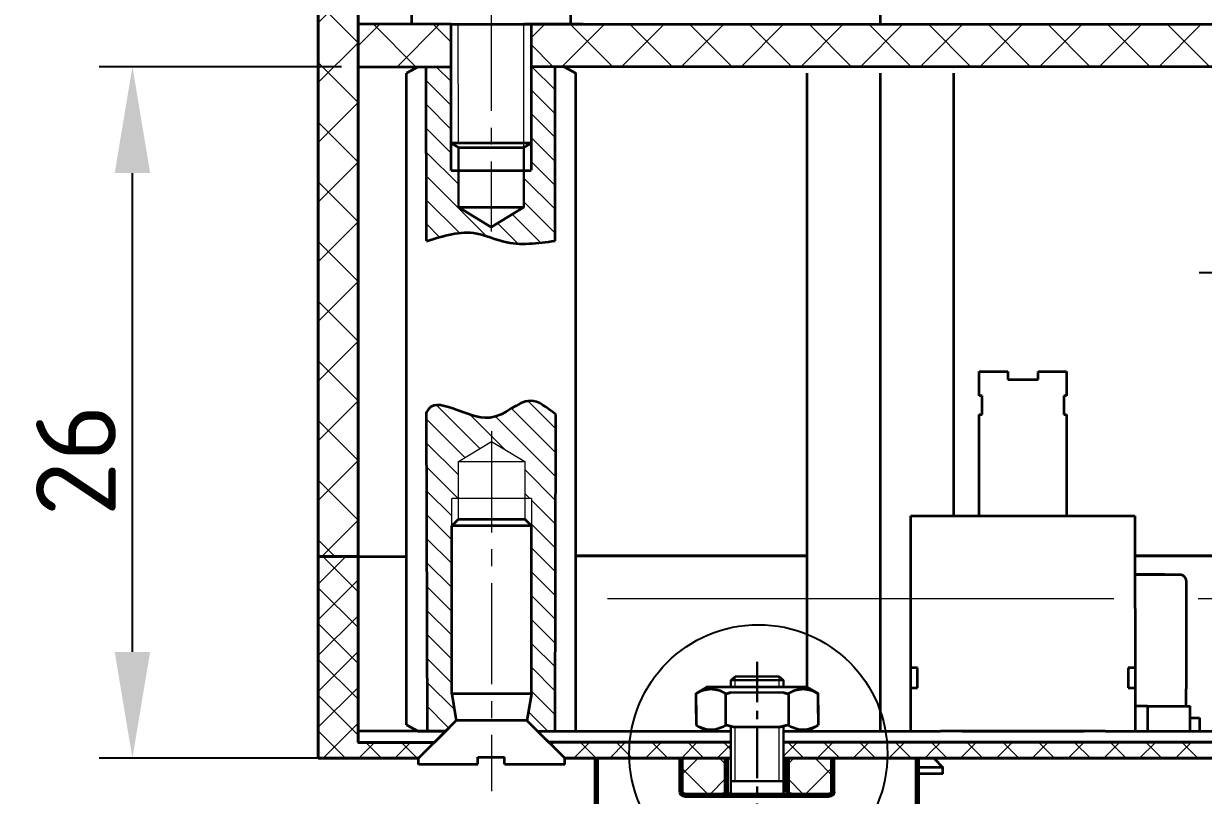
# Model space of a CAD drawing. Header units: millimetres. Extents: x -3633 to 871, y -630 to 261.
# Drawn here: x -613.9 to -569.53, y -304.51 to -275.48 of the extents above; entities that cross this region are included whole.
import ezdxf
from ezdxf import colors
from ezdxf.entities.mleader import LeaderData, LeaderLine
from ezdxf.math import Vec2, Vec3

# ---------------------------------------------------------------- set-up
doc = ezdxf.new("R2010")
doc.units = ezdxf.units.MM
doc.linetypes.add('CENTER2', pattern=[28.575000000000003, 19.05, -3.175, 3.175, -3.175])
for name, color, linetype, lineweight in [('Sheet', 7, 'Continuous', 30), ('Размерные линии', 7, 'Continuous', 15), ('Сплошная толстая основная', 7, 'Continuous', 70), ('Сплошная тонкая', 7, 'Continuous', 20), ('Штриховка', 7, 'Continuous', 9)]:
    doc.layers.add(name, color=color, linetype=linetype, lineweight=lineweight)
doc.styles.add('Main', font='isocpeur.ttf', dxfattribs={"height": 3})
doc.styles.get("Standard").update_dxf_attribs({"font": 'arial.ttf'})
doc.dimstyles.new('ISO-25', dxfattribs={"dimtxt": 3, "dimasz": 4, "dimexe": 1.25, "dimexo": 0.625, "dimtad": 1, "dimtoh": 1, "dimtxsty": 'Main', "dimcen": 2.5, "dimadec": 0, "dimazin": 0, "dimtfac": 1, "dimtmove": 0, "dimatfit": 3, "dimfxl": 1, "dimarcsym": 0})
pattern_1 = [(45, (0, 0), (-1.122532015133644, 1.122532015133644), []), (135, (0, 0), (-1.122532015133644, -1.122532015133644), [])]

# ---------------------------------------------------------------- blocks, each defined once
blk = doc.blocks.new('*D75')
at = {"layer": 'Defpoints', "color": 0, "transparency": 16777216}
for p in [(-609.8053185569352, -277.0978349376463), (-601.3150208889494, -277.0978349376463), (-599.2324491829615, -303.1093149376471)]:
    blk.add_point(p, dxfattribs=at)
at = {"layer": 'Размерные линии', "color": 0, "lineweight": -2, "transparency": 16777216}
for p, q in [((-601.9400208889494, -277.0978349376463), (-611.0553185569352, -277.0978349376463)), ((-609.8053185569352, -299.1093149376471), (-609.8053185569352, -281.0978349376463)), ((-599.8574491829615, -303.1093149376471), (-611.0553185569352, -303.1093149376471))]:
    blk.add_line(p, q, dxfattribs=at)
at = {"layer": 'Размерные линии', "color": 0, "transparency": 16777216}
for points in [[(-610.4719852236018, -281.0978349376463), (-609.1386518902685, -281.0978349376463), (-609.8053185569352, -277.0978349376463)], [(-610.4719852236018, -299.1093149376471), (-609.1386518902685, -299.1093149376471), (-609.8053185569352, -303.1093149376471)]]:
    blk.add_solid(points, dxfattribs=at)
at = {"layer": 'Размерные линии', "color": 0, "transparency": 16777216, "insert": (-611.9303185569352, -291.8995211277775), "char_height": 3, "attachment_point": 5, "rotation": 90, "style": 'Main'}
blk.add_mtext('26', dxfattribs=at)

msp = doc.modelspace()

# ---------------------------------------------------------------- hatches: boundary and pattern name
at = {"layer": 'Сплошная тонкая', "lineweight": 0}
h = msp.add_hatch(dxfattribs=at)
h.set_pattern_fill('ANSI37', color=256, scale=0.5, angle=270)
h.set_pattern_definition([(315, (-1994.376160161321, -598.3648501054673), (1.122532015133644, 1.122532015133644), []), (45, (-1994.376160161321, -598.3648501054673), (-1.122532015133644, 1.122532015133644), [])])
h.paths.add_polyline_path([(-601.3150208889492, -250.4978349376474), (-597.9000208889483, -250.4978349376474), (-599.1150208889485, -249.2828349376473), (-602.8150208889492, -249.2828349376473), (-602.8150208889492, -295.4978349376477), (-601.3150208889492, -295.4978349376477)])
h = msp.add_hatch(dxfattribs=at)
h.set_pattern_fill('ANSI31', color=256, scale=0.2, angle=450)
h.set_pattern_definition([(135, (801.7642200240937, 45.91799390725919), (-0.4490128060534578, -0.4490128060534576), [])])
edge = h.paths.add_edge_path()
edge.add_spline(control_points=[(-593.884762689082, -290.1820708559183), (-594.2071803260069, -289.9244137731159), (-595.0192380375424, -289.2754653377369), (-596.412095563179, -291.0923144252647), (-598.4183182939018, -289.3646867897999), (-598.7418235726304, -290.0942552534166), (-598.7426063757812, -290.096020629531)], knot_values=[0, 0, 0, 0, 1.087651461760032, 2.739415143069055, 5.124833175275515, 5.130619300794582, 5.130619300794582, 5.130619300794582, 5.130619300794582], degree=3, periodic=0)
edge.add_line((-598.7426063757812, -290.096020629531), (-598.7426063757812, -301.9490212605604))
edge.add_line((-598.7426063757812, -301.9490212605604), (-597.8819192482786, -301.9490212605604))
edge.add_line((-597.8819192482786, -301.9490212605604), (-597.6244192482791, -301.6915212605606))
edge.add_line((-597.6244192482791, -301.6915212605606), (-597.7969192482778, -300.6915212605606))
edge.add_line((-597.7969192482778, -300.6915212605606), (-597.7969192482778, -293.3415212605603))
edge.add_line((-597.7969192482778, -293.3415212605603), (-597.5469192482778, -293.3415212605603))
edge.add_line((-597.5469192482778, -293.3415212605603), (-597.5469192482778, -291.9490212605604))
edge.add_line((-597.5469192482778, -291.9490212605604), (-596.2969192482778, -291.1979454867767))
edge.add_line((-596.2969192482778, -291.1979454867767), (-595.0469192482778, -291.9490212605604))
edge.add_line((-595.0469192482778, -291.9490212605604), (-595.0469192482778, -293.3415212605603))
edge.add_line((-595.0469192482778, -293.3415212605603), (-594.7969192482778, -293.3415212605603))
edge.add_line((-594.7969192482778, -293.3415212605603), (-594.7969192482778, -300.6915212605606))
edge.add_line((-594.7969192482778, -300.6915212605606), (-594.9694192482784, -301.6915212605606))
edge.add_line((-594.9694192482784, -301.6915212605606), (-594.563105571191, -302.097834937648))
edge.add_line((-594.563105571191, -302.097834937648), (-593.9026863984172, -302.097834937648))
edge.add_line((-593.9026863984172, -302.097834937648), (-593.884762689082, -290.1820708559183))
h = msp.add_hatch(dxfattribs=at)
h.set_pattern_fill('ANSI37', color=256, scale=0.3, angle=270)
h.set_pattern_definition([(315, (-1994.376160161321, -598.3648501054673), (0.6735192090801866, 0.6735192090801864), []), (45, (-1994.376160161321, -598.3648501054673), (-0.6735192090801863, 0.6735192090801866), [])])
h.paths.add_polyline_path([(-489.8150245882771, -295.4978349376477), (-491.3150245882771, -295.4983149376519), (-491.3150245882771, -300.4983149376465), (-491.3150245882771, -302.5093149376469), (-491.3154161889488, -302.5093149376469), (-494.113537212801, -302.5093149376469), (-493.5135372128007, -303.1093149376472), (-489.8150245882771, -303.1093149376472)])
h.paths.add_polyline_path([(-601.3150245882753, -295.4983149376465), (-602.8150245882753, -295.4983149376465), (-602.8150245882753, -303.1093149376472), (-599.0469192482778, -303.1140212605612), (-598.5626489956048, -302.5230461452734), (-599.0122189220883, -302.5230461452734), (-601.3150245882753, -302.5230461452734), (-601.3150245882753, -300.511278323432)])
edge = h.paths.add_edge_path()
edge.add_line((-587.3257545535632, -302.5045789890255), (-591.3154161889488, -302.523046145277))
edge.add_line((-591.3154161889488, -302.523046145277), (-594.1378943635657, -302.5230461452734))
edge.add_line((-594.1378943635657, -302.5230461452734), (-593.5516255711918, -303.1093149376472))
edge.add_line((-593.5516255711918, -303.1093149376472), (-591.3150245882753, -303.1093149376472))
edge.add_line((-591.3150245882753, -303.1093149376472), (-587.1663430630852, -303.1093149376491))
edge.add_ellipse((-588.3972874987119, -301.5817856272402), major_axis=(-1.325802349124714, 1.495365003031707), ratio=0.2353804290381738, start_angle=-138.94592676177513, end_angle=168.6822255715769, ccw=False)
edge.add_ellipse((-585.6145070040147, -302.3768641950596), major_axis=(1.213400025634287, 1.213400025634287), ratio=1, start_angle=139.2682180368651, end_angle=160.2668310897027, ccw=False)
edge.add_ellipse((-588.3972874987119, -301.5817856272365), major_axis=(-1.325802349123377, 1.49536500303447), ratio=0.2353804290383623, start_angle=221.0540732381485, end_angle=528.6822255716954)
edge.add_ellipse((-585.6145070040147, -302.3768641950596), major_axis=(1.213400025634287, 1.213400025634287), ratio=1, start_angle=139.2682180368651, end_angle=160.2668310897027, ccw=False)
edge.add_ellipse((-588.3972874987119, -301.5817856272365), major_axis=(-1.325802349123377, 1.49536500303447), ratio=0.2353804290383623, start_angle=221.0540732381485, end_angle=528.6822255716954)
edge.add_ellipse((-585.6145070040147, -302.3768641950596), major_axis=(1.213400025634287, 1.213400025634287), ratio=1, start_angle=139.2682180368651, end_angle=160.2668310897027, ccw=False)
edge.add_ellipse((-588.3972874987119, -301.5817856272402), major_axis=(-1.325802349124714, 1.495365003031707), ratio=0.2353804290381738, start_angle=-138.94592676177513, end_angle=168.6822255715769, ccw=False)
edge.add_ellipse((-585.6145070040307, -302.3768641950646), major_axis=(1.213400025622553, 1.213400025622553), ratio=0.9999999999999997, start_angle=139.2682180367396, end_angle=160.266831089775)
h.paths.add_polyline_path([(-507.157624161182, -303.1093149376491), (-507.157624161182, -302.5093149376487), (-509.5596797303056, -302.5093149376487), (-508.9596797303043, -303.1093149376491), (-499.0088308898867, -303.1140212605612), (-498.404124566973, -302.5093149376469), (-505.313835075365, -302.5068531815496), (-505.3146671314428, -303.1068531815499)])
at = {"layer": 'Штриховка'}
h = msp.add_hatch(dxfattribs=at)
h.set_pattern_fill('ANSI37', color=256, scale=0.5, angle=270)
h.set_pattern_definition([(315, (-2192.373324919739, -484.4125680875446), (1.122532015133644, 1.122532015133644), []), (45, (-2192.373324919739, -484.4125680875446), (-1.122532015133644, 1.122532015133644), [])])
h.paths.add_polyline_path([(-601.3150208889492, -277.097834937648), (-601.3150208889492, -275.4978349376477), (-597.8150208889492, -275.4978349376477), (-597.8150208889492, -277.097834937648)])
h = msp.add_hatch(dxfattribs=at)
h.set_pattern_fill('ANSI37', color=256, scale=0.5)
h.set_pattern_definition(pattern_1)
h.paths.add_polyline_path([(-591.7361015048557, -275.4978349376477), (-592.1877964982391, -277.097834937648), (-594.8150208889492, -277.097834937648), (-594.8150208889492, -275.9209326276298), (-594.8026961697269, -275.9209326276298), (-594.8150208889492, -275.8494849799645), (-594.8150208889492, -275.4978349376477)])
h = msp.add_hatch(dxfattribs=at)
h.set_pattern_fill('ANSI37', color=256, scale=0.5)
h.set_pattern_definition(pattern_1)
h.paths.add_polyline_path([(-555.0523295963903, -276.0974549721179), (-555.0523301369257, -275.4979803158755), (-546.3150208889492, -275.4958619520514), (-546.3150208889492, -277.097834937648), (-555.0523295963903, -277.097834937648)])
h.paths.add_polyline_path([(-592.1877964982391, -277.097834937648), (-591.7361015048557, -275.4978349376477), (-581.5150208889481, -275.4978349376477), (-557.0530911860933, -275.4862900318567), (-557.0530911860933, -277.097834937648)])
h = msp.add_hatch(dxfattribs=at)
h.set_pattern_fill('ANSI31', color=256, scale=0.2, angle=270)
h.set_pattern_definition([(315, (307.2248064346859, 0), (0.4490128060534578, 0.4490128060534577), [])])
edge = h.paths.add_edge_path()
edge.add_line((-597.5456267183938, -281.0044701883417), (-597.5650240889481, -281.0044701883417))
edge.add_line((-597.5650240889481, -281.0044701883417), (-597.8150240889481, -281.0044701883417))
edge.add_line((-597.8150240889481, -281.0044701883417), (-597.8150240889481, -279.9815324890328))
edge.add_line((-597.8150240889481, -279.9815324890328), (-597.8150240889481, -277.0978349376473))
edge.add_line((-597.8150240889481, -277.0978349376473), (-598.7598134608796, -277.0978349376473))
edge.add_line((-598.7598134608796, -277.0978349376473), (-598.7509585803441, -283.6619517015051))
edge.add_spline(control_points=[(-598.7509585803441, -283.6619517015051), (-598.1117735525675, -283.4590338877709), (-597.1177326555909, -283.1434623446162), (-595.5770690002049, -283.8806295778819), (-594.5633154843737, -283.7391810691147), (-593.9097100343904, -283.647983835489)], knot_values=[0, 0, 0, 0, 1.915708550903259, 2.979251020490341, 4.90939370437138, 4.90939370437138, 4.90939370437138, 4.90939370437138], degree=3, periodic=0)
edge.add_line((-593.9097100343904, -283.647983835489), (-593.9124171373942, -277.0978349376473))
edge.add_line((-593.9124171373942, -277.0978349376473), (-594.652196317993, -277.0978349376473))
edge.add_line((-594.652196317993, -277.0978349376473), (-594.8150208889492, -277.0978349376473))
edge.add_line((-594.8150208889492, -277.0978349376473), (-594.8150208889492, -277.0985863303586))
edge.add_line((-594.8150208889492, -277.0985863303586), (-594.8150240889481, -279.9815324890328))
edge.add_line((-594.8150240889481, -279.9815324890328), (-594.8150240889481, -281.0044701883417))
edge.add_line((-594.8150240889481, -281.0044701883417), (-595.0855382460069, -281.0044701883417))
edge.add_line((-595.0855382460069, -281.0044701883417), (-595.0855609900217, -282.3969701883416))
edge.add_line((-595.0855609900217, -282.3969701883416), (-596.3150240889481, -283.1480459621253))
edge.add_line((-596.3150240889481, -283.1480459621253), (-597.544812687777, -282.3969701883416))
edge.add_line((-597.544812687777, -282.3969701883416), (-597.5456267183938, -281.0044701883417))
h = msp.add_hatch(dxfattribs=at)
h.set_pattern_fill('ANSI37', color=256, scale=0.3, angle=270)
h.set_pattern_definition([(315, (-1998.692435569249, -598.3648501054673), (0.6735192090801866, 0.6735192090801864), []), (45, (-1998.692435569249, -598.3648501054673), (-0.6735192090801863, 0.6735192090801866), [])])
h.paths.add_polyline_path([(-585.3225558359973, -302.5152647304606), (-585.3233841746169, -303.1125521443118), (-579.6691868897615, -303.1093149376491), (-580.2589647640484, -302.5093149376487)])
h.paths.add_polyline_path([(-555.1682840047058, -302.5122864832883), (-555.1682840047058, -303.1093070399786), (-546.3150208889492, -303.1093149376491), (-546.3150208889492, -302.5093149376487)])
h.paths.add_polyline_path([(-557.150901261776, -303.1093052713586), (-557.150901261776, -302.5129519370983), (-580.2589647640484, -302.5207080225605), (-579.6703876040556, -303.1092851825531)])
h.paths.add_polyline_path([(-535.4771454272236, -302.5798942503957), (-535.4771454272236, -303.1093056780956), (-512.9497742726508, -303.1093149376491), (-512.3477588371852, -302.5093629369305), (-546.3150208889492, -302.5146473362438), (-546.3150208889492, -303.1093012233421), (-537.4597626842938, -303.1093048631691), (-537.4597626842938, -302.579894250396)])
h = msp.add_hatch(dxfattribs=at)
h.set_pattern_fill('ANSI37', color=256, scale=0.4)
h.set_pattern_definition([(45, (-878.187437221799, -511.9485294562711), (-0.8980256121069154, 0.8980256121069154), []), (135, (-878.187437221799, -511.9485294562711), (-0.8980256121069154, -0.8980256121069152), [])])
h.paths.add_polyline_path([(-587.4579888840635, -303.1093149376491), (-588.2150187896241, -303.1093149376491), (-589.1709833110635, -303.1101587414232), (-589.1709833110631, -304.3706533187078, 0.4142135623730751), (-589.0439833110631, -304.497653318708), (-587.5849888840639, -304.497653318708, 0.414213562373115), (-587.457988884064, -304.3706533187078)])
h.paths.add_polyline_path([(-583.4589944570598, -303.1093149376491), (-583.6703578489614, -303.1093149376491), (-584.415018789623, -303.1093149376491), (-585.1719888840635, -303.1093149376491), (-585.171988884063, -304.3706533187078, 0.4142135623730756), (-585.0449888840631, -304.497653318708), (-583.5859944257631, -304.4975641589874, 0.4144192004516782), (-583.4589944570598, -304.3704749997537)])

# ---------------------------------------------------------------- linework, layer by layer
at = {"layer": 'Sheet', "lineweight": 35, "ltscale": 1.315789580345154}
for p, q in [((-602.8150208889492, -295.4978349376477), (-602.8150208889492, -249.2828349376473)), ((-599.3150208889492, -250.4978349376474), (-599.3150208889492, -275.4978349376477)), ((-593.3150208889492, -275.4978349376477), (-593.3150208889492, -250.4978349376474)), ((-581.6703578489396, -275.5011743842545), (-581.6703578489396, -250.5233959678203)), ((-597.8150208889492, -275.4978349376477), (-601.3150208889492, -275.4978349376477)), ((-597.8150208889492, -277.0978349376462), (-597.8150208889492, -275.4978349376477)), ((-597.8150208889492, -275.4978349376477), (-594.8150208889492, -275.4978349376477)), ((-592.8509192738129, -275.4978349376477), (-595.0900208889507, -275.4978349376477)), ((-594.8150208889492, -275.4978349376477), (-557.0530895274497, -275.4920518452473)), ((-594.8150208889492, -275.4978349376477), (-594.8150208889492, -277.0978349376462)), ((-601.3150208889492, -277.0978349376462), (-597.8150208889492, -277.0978349376462)), ((-599.0650240889481, -277.0978349376462), (-599.4950240889484, -277.3460955533999)), ((-597.8150240889481, -279.9807810963205), (-597.8150240889481, -277.097834937648)), ((-594.8150208889492, -277.0978349376462), (-594.8150240889481, -279.9807810963205)), ((-497.8150208889492, -277.097834937648), (-594.8150208889492, -277.097834937648)), ((-593.5617625508596, -277.0978397442659), (-593.1353159617036, -277.3434214447705)), ((-584.4203578489396, -277.097834937648), (-584.424318632975, -277.1001216973789)), ((-578.9203578489396, -277.097834937648), (-578.9163970649042, -277.1001216973789)), ((-599.4950240889484, -301.8495743218944), (-599.4950240889484, -277.3460955533999)), ((-593.1320090525398, -302.097844267596), (-593.1350240889496, -277.3460955533999)), ((-584.4243186329732, -300.4425454463608), (-584.4243186329732, -277.3460955533999)), ((-581.6703578489396, -302.0813956263653), (-581.6703578489396, -277.3460955533999)), ((-578.916397064906, -293.9952349376479), (-578.916397064906, -277.3460955533999)), ((-597.5445240889494, -280.1369543441372), (-597.8150240889481, -279.9807810963205)), ((-594.8150240889481, -279.9807810963205), (-597.8150240889481, -279.9807810963205)), ((-597.8150240889481, -281.0044701883417), (-597.8150240889481, -279.9815324890328)), ((-594.8150240889481, -279.9807810963205), (-595.0855240889487, -280.1369543441372)), ((-594.8150208889492, -279.9685041904963), (-594.8150208889492, -280.9914418898052)), ((-597.5445240889494, -280.1369543441372), (-595.0855240889487, -280.1369543441372)), ((-597.8150240889481, -281.0044701883417), (-597.5650240889481, -281.0044701883417)), ((-597.5650240889481, -281.0044701883417), (-594.8150240889481, -281.0044701883417)), ((-595.0855609900217, -282.3969701883416), (-597.5448126877769, -282.3969701883416)), ((-596.3150208889492, -283.1350176635888), (-597.5448094877781, -282.3839418898051)), ((-595.0855577900228, -282.3839418898051), (-596.3150208889492, -283.1350176635888)), ((-577.9611071696727, -288.559634937649), (-576.8866227283415, -288.559634937649)), ((-577.9611071696727, -289.4809682441817), (-577.9611071696727, -288.559634937649)), ((-576.8866227283415, -288.559634937649), (-576.8866227283415, -288.8644349376489)), ((-576.8866227283415, -288.8644349376489), (-575.7436227283415, -288.8644349376489)), ((-575.7436227283415, -288.559634937649), (-574.6691382870085, -288.559634937649)), ((-575.7436227283415, -288.8644349376489), (-575.7436227283415, -288.559634937649)), ((-574.6691382870085, -288.559634937649), (-574.6691382870085, -289.4809682441817)), ((-577.8518227283421, -289.4809682441817), (-577.9611071696727, -289.4809682441817)), ((-577.8518227283421, -290.1783016311153), (-577.8518227283421, -289.4809682441817)), ((-574.778422728341, -289.4809682441817), (-574.778422728341, -290.1783016311153)), ((-574.6691382870085, -289.4809682441817), (-574.778422728341, -289.4809682441817)), ((-577.9611071696727, -290.1783016311153), (-577.8518227283421, -290.1783016311153)), ((-577.9611071696727, -293.9952349376479), (-577.9611071696727, -290.1783016311153)), ((-574.778422728341, -290.1783016311153), (-574.6691382870085, -290.1783016311153)), ((-574.6691382870085, -290.1783016311153), (-574.6691382870085, -293.9952349376479)), ((-580.5289827283414, -293.9952349376479), (-577.9611071696727, -293.9952349376479)), ((-580.5289827283414, -297.4750349376488), (-580.5289827283414, -293.9952349376479)), ((-577.9611071696727, -293.9952349376479), (-574.6691382870085, -293.9952349376479)), ((-574.6691382870085, -293.9952349376479), (-572.1012627283417, -293.9952349376479)), ((-572.1012627283417, -293.9952349376479), (-572.1012627283417, -297.4750349376488)), ((-597.7969192482778, -300.6915212605606), (-597.7969192482778, -294.3644589598691)), ((-594.7969192482778, -300.6915212605606), (-594.7969192482778, -294.3644589598691)), ((-601.3150209029166, -295.5245708436244), (-599.4950240889484, -295.5217417330011)), ((-584.4243186329732, -295.4978349376477), (-593.1350240889496, -295.4978349376477)), ((-593.1350240889496, -295.5118553730772), (-584.4243186329732, -295.4983149376483)), ((-562.8301149919291, -295.4978349376477), (-572.1012627283271, -295.4978349376477)), ((-572.1012627283271, -295.4983149376483), (-562.8300145060089, -295.4983149376483)), ((-571.7037261984387, -296.1968349376482), (-572.1012627283344, -296.1968349376482)), ((-572.1012627283344, -296.1978349376484), (-570.4275204922124, -296.1978349376484)), ((-571.7037261984387, -296.1978349376484), (-571.7037261984387, -296.1968349376482)), ((-571.3896257192355, -296.1968349376482), (-571.7037261984387, -296.1968349376482)), ((-570.9773081147778, -296.1968349376482), (-571.3896257192355, -296.1968349376482)), ((-571.3896257192355, -296.1968349376482), (-571.3896257192355, -296.1978349376484)), ((-570.9773081147778, -296.1978349376484), (-570.9773081147778, -296.1968349376482)), ((-570.1775204922124, -296.4478349376484), (-570.1775204922124, -300.4978349376477)), ((-580.5315227283409, -297.4750349376488), (-580.5289827283414, -297.4750349376488)), ((-580.5315227283409, -299.7082739241766), (-580.5315227283409, -297.4750349376488)), ((-572.1012627283417, -297.4750349376488), (-572.0987227283404, -297.4750349376488)), ((-572.0987227283404, -297.4750349376488), (-572.0987227283404, -299.7082738738907)), ((-580.2775227283419, -299.7082739226614), (-580.5315227283409, -299.7082739241766)), ((-580.5315227418432, -302.0984812139939), (-580.5315227283409, -299.7082739241766)), ((-580.2775227283419, -300.4600311767542), (-580.2775227283419, -299.7082739226614)), ((-572.3527227283412, -299.7082738754041), (-572.3527227283412, -300.4600312240116)), ((-572.0987227283404, -299.7082738738907), (-572.3527227283412, -299.7082738754041)), ((-572.0987227283404, -299.7082738738907), (-572.0987227283404, -300.4600312255268)), ((-594.7969192482778, -300.6915212605606), (-597.7969192482778, -300.6915212605606)), ((-588.2044207057043, -300.44179493765), (-588.6089506518692, -300.6753504109627)), ((-588.6089506518692, -301.430314937649), (-588.6089506518692, -300.6753504109627)), ((-584.4256185521917, -300.44179493765), (-584.0210886060268, -300.6753504109627)), ((-584.0210886060268, -301.430314937649), (-584.0210886060268, -300.6753504109627)), ((-580.5279567086818, -300.4600311759029), (-580.2775227283419, -300.4600311767542)), ((-572.3527227283412, -300.4600312240116), (-572.0987227283404, -300.4600312255268)), ((-572.0987227283404, -300.4600312255268), (-572.0987227283404, -302.097834937648)), ((-588.6089506518692, -301.1093149376491), (-588.6089506518692, -301.8642794643354)), ((-584.0210886060268, -301.1093149376491), (-584.0210886060268, -301.8642794643354)), ((-571.6275203479672, -301.1478349376491), (-572.0987227283349, -301.1478349376491)), ((-571.6275203479672, -301.1478349376491), (-571.6275203479672, -302.097834937648)), ((-571.6275203479672, -301.1478349376491), (-570.0275204179034, -301.1478349376491)), ((-570.0275204179034, -302.097834937648), (-570.0275204179034, -301.1478349376491)), ((-597.6244192482791, -301.6915212605606), (-599.0469192482778, -303.1140212605612)), ((-594.9694192482784, -301.6915212605606), (-597.6244192482791, -301.6915212605606)), ((-594.9694192482784, -301.6915212605606), (-597.6244192482791, -301.6915212605606)), ((-594.9694192482784, -301.6915212605606), (-593.5469192482778, -303.1140212605612)), ((-570.0275204790996, -301.597834937648), (-569.6775204790993, -301.597834937648)), ((-569.6775204790993, -301.597834937648), (-569.6775204790993, -302.097834937648)), ((-598.0307329253642, -302.0978349376462), (-601.3154161889488, -302.0978349376462)), ((-601.3154161889488, -302.0978349376462), (-601.3150245882753, -302.0978349376462)), ((-599.4950240889484, -301.8495743218944), (-599.0650240889481, -302.0978349376462)), ((-599.0650240889481, -302.0978349376462), (-598.0307329253642, -302.0978349376462)), ((-599.0469192482778, -303.1140212605612), (-597.8819192482788, -301.9490212605604)), ((-594.7119192482787, -301.9490212605604), (-593.5469192482778, -303.1140212605612)), ((-594.563105571191, -302.097834937648), (-587.3055872623772, -302.0978822526042)), ((-588.2044207057043, -302.097834937648), (-588.6089506518692, -301.8642794643354)), ((-585.3229700053071, -302.0973378279091), (-580.5315227283409, -302.097834937648)), ((-584.4256185521917, -302.097834937648), (-584.0210886060268, -301.8642794643354)), ((-584.4203578489396, -302.097834937648), (-584.4229882005602, -302.096316303431)), ((-580.5580746489504, -302.097834937648), (-579.4150179961234, -302.097834937648)), ((-573.2150206217757, -302.097834937648), (-579.4150179961234, -302.097834937648)), ((-578.6150199817766, -302.097834937648), (-574.0150186361243, -302.097834937648)), ((-573.2150206217757, -302.097834937648), (-557.150901261776, -302.097834937648)), ((-579.4150179961234, -302.5093149376487), (-580.2703578489491, -302.5093149376487)), ((-574.0150186361243, -302.5093149376487), (-578.6150199817766, -302.5093149376487)), ((-599.0469192482778, -303.3415212605603), (-599.0469192482778, -303.1140212605612)), ((-599.0469192482778, -303.3405578792513), (-596.8170940316595, -303.3405578792513)), ((-595.8129477462387, -303.3405578792515), (-593.5469192482778, -303.3405578792515)), ((-593.5469192482778, -303.3415212605603), (-593.5469192482778, -303.1140212605612)), ((-579.3203422523857, -303.458159575023), (-580.28168555929, -303.458159575023)), ((-579.670342252386, -303.1081595750245), (-579.3203422523857, -303.458159575023)), ((-579.3203422523857, -303.7021595750236), (-579.3203422523857, -303.458159575023)), ((-579.3203422523857, -303.7021595750236), (-580.28168555929, -303.7021595750236))]:
    msp.add_line(p, q, dxfattribs=at)
at = {"layer": 'Sheet', "lineweight": 35}
for p, q in [((-598.7509553803452, -283.6489234029686), (-598.7598092472649, -277.0855580318221)), ((-593.9097100343904, -283.647983835489), (-593.912416826852, -277.0985863303604)), ((-598.7058568633965, -302.097834937646), (-598.7426063757812, -290.0960206294999)), ((-593.9026863984172, -302.097834937648), (-593.884762689082, -290.1820708559183)), ((-597.7969192482778, -294.3644589598691), (-597.5469192482778, -294.1202623786119)), ((-597.5469192482778, -294.1202623786119), (-595.0469192482778, -294.1202623786119)), ((-595.0469192482778, -294.1202623786119), (-594.7969192482778, -294.3644589598691)), ((-594.7969192482778, -294.3644589598691), (-597.7969192482778, -294.3644589598691)), ((-597.7969192482778, -300.6915212605606), (-597.6244192482791, -301.6915212605606)), ((-594.7969192482778, -300.6915212605606), (-594.9694192482784, -301.6915212605606)), ((-585.2896375717137, -300.4425454463608), (-588.2277632083551, -300.4425454463608)), ((-587.4985876807884, -300.6679318017184), (-587.4985876808055, -301.8716980735892)), ((-587.3238404634794, -300.6394401046114), (-585.3231501230875, -300.6292045598257)), ((-587.3151215615744, -300.6415660201999), (-585.3144312211825, -300.6313304754142)), ((-584.4243186329732, -300.4425454463608), (-585.3150187896244, -300.4425454463608)), ((-585.1314515770766, -300.6679318017), (-585.1314515770871, -301.8716980735921)), ((-587.2091855835663, -301.9246186734651), (-585.4381321709943, -301.9237147107508)), ((-587.2004666816613, -301.9267445890534), (-585.4294132690893, -301.9258406263393)), ((-596.8170940316595, -303.3385213961624), (-596.8170940316595, -303.0674501019673)), ((-596.8170940316595, -303.0674501019671), (-595.8129477462387, -303.0674501019673)), ((-595.8129477462387, -303.3385213961626), (-595.8129477462387, -303.0674501019673))]:
    msp.add_line(p, q, dxfattribs=at)
at = {"layer": 'Sheet'}
for p, q in [((-597.5445240889494, -280.1377057368495), (-597.5448126877769, -282.3969701883416)), ((-595.0855240889487, -280.1377057368495), (-595.0855609900217, -282.3969701883416)), ((-587.3055872623772, -300.1734377871148), (-587.1405323403105, -300.042856702072)), ((-585.4880249273738, -300.0428567020717), (-587.1405323403105, -300.042856702072)), ((-585.4880249273738, -300.0428567020717), (-585.3229700053071, -300.1753435102369))]:
    msp.add_line(p, q, dxfattribs=at)
at = {"layer": 'Sheet', "linetype": 'CENTER2', "ltscale": 0.1}
msp.add_line((-586.3142786338422, -306.7203171763631), (-586.3142786338422, -299.4800365151059), dxfattribs=at)
at = {"layer": 'Sheet', "ltscale": 0.9210526943206787}
for p, q in [((-585.3229700053071, -300.1753435102369), (-587.3055872623772, -300.1734377871148)), ((-587.3055872623773, -300.4425454463608), (-587.3055872623772, -300.1734377871148)), ((-585.3229700053073, -300.4425454463608), (-585.3229700053071, -300.1734377871148)), ((-587.3055872623772, -300.6415172426632), (-587.3055872623772, -300.6393467211158)), ((-585.3229700053071, -300.6400157439573), (-585.3229700053072, -300.6313741598892)), ((-587.3055872623772, -304.497653318708), (-587.3055872623772, -301.9001129296933)), ((-585.3229700053071, -304.497653318708), (-585.3229700053071, -301.8953623002014)), ((-585.3229700053071, -303.9734377871141), (-587.3055872623772, -303.9734377871141))]:
    msp.add_line(p, q, dxfattribs=at)
at = {"layer": 'Sheet', "lineweight": 35, "ltscale": 1.315789580345154, "extrusion": (0, 0, -1)}
for centre, radius, start, end in [((570.4275204922105, -296.4478349376484), 0.2499999999985117, 90, 180.0000000004169), ((27.91069117873803, -300.8233154702841), 542.2669269937705, 359.9657113571972, 0.03439018871948004)]:
    msp.add_arc(centre, radius, start, end, dxfattribs=at)
at = {"layer": 'Sheet', "lineweight": 35}
for points in [[(-598.7509585803441, -283.6619517015051), (-596.8578370169935, -283.3686429931777), (-595.8396505451356, -283.6759195675222), (-593.9097100343904, -283.647983835489)], [(-593.884762689082, -290.1820708559183), (-594.8413713020491, -289.6644941332331), (-596.3643745028039, -290.3038567137639), (-598.7402529128703, -290.0907347558239), (-598.7426063757812, -290.096020629531)]]:
    msp.add_spline(points, degree=3, dxfattribs=at)
at = {"layer": 'Sheet', "lineweight": 35, "ltscale": 1.315789580345154}
for points, knots in [([(-588.6089506518692, -300.6753504109627), (-588.6089506518692, -300.6753504109627), (-588.6060964106291, -300.6737774355449), (-588.5991058097643, -300.6699031777887), (-588.597403911308, -300.6689591595593), (-588.5955531922464, -300.6679318017184)], [0.04829010762201859, 0.04829010762201859, 0.04829010762201859, 0.04829010762201859, 0.05230058709099549, 0.05230058709099549, 0.053399436822293, 0.053399436822293, 0.053399436822293, 0.053399436822293]), ([(-587.4985876807878, -300.6679318017184), (-587.4967230884686, -300.6689591595593), (-587.4946783857122, -300.6699031777887), (-587.4842770860796, -300.6737774355449), (-587.4735623974138, -300.6753504109627), (-587.4504078834034, -300.6753504109627), (-587.4368389534993, -300.6737774355449), (-587.4194470530001, -300.6699031777887), (-587.4157004517874, -300.6689591595593), (-587.4119851404084, -300.6679318017184)], [0.04318077842174461, 0.04318077842174461, 0.04318077842174461, 0.04318077842174461, 0.04427962815304175, 0.04427962815304175, 0.04829010762201866, 0.04829010762201866, 0.05230058709099556, 0.05230058709099556, 0.05339943682229285, 0.05339943682229285, 0.05339943682229285, 0.05339943682229285]), ([(-585.2180541174876, -300.6679318017184), (-585.2143388061086, -300.6689591595593), (-585.2105922048959, -300.6699031777887), (-585.1932003043985, -300.6737774355449), (-585.1796313744926, -300.6753504109627), (-585.156476860484, -300.6753504109627), (-585.1457621718182, -300.6737774355449), (-585.1353608721838, -300.6699031777887), (-585.1333161694274, -300.6689591595593), (-585.13145157711, -300.6679318017184)], [0.04318077842174439, 0.04318077842174439, 0.04318077842174439, 0.04318077842174439, 0.04427962815304171, 0.04427962815304171, 0.04829010762201862, 0.04829010762201862, 0.05230058709099551, 0.05230058709099551, 0.0533994368222926, 0.0533994368222926, 0.0533994368222926, 0.0533994368222926]), ([(-584.0344860656496, -300.6679318017184), (-584.032635346588, -300.6689591595593), (-584.0309334481317, -300.6699031777887), (-584.0239428472669, -300.6737774355449), (-584.0210886060268, -300.6753504109627), (-584.0210886060268, -300.6753504109627)], [0.04318077842174418, 0.04318077842174418, 0.04318077842174418, 0.04318077842174418, 0.04427962815304168, 0.04427962815304168, 0.04829010762201859, 0.04829010762201859, 0.04829010762201861, 0.04829010762201861]), ([(-588.6089506518692, -301.8642794643354), (-588.6089506518692, -301.8642794643354), (-588.6060964106291, -301.8658524397531), (-588.5991058097643, -301.8697266975093), (-588.597403911308, -301.8706707157387), (-588.5955531922464, -301.8716980735796)], [0.04829010762201859, 0.04829010762201859, 0.04829010762201859, 0.04829010762201859, 0.05230058709099549, 0.05230058709099549, 0.053399436822293, 0.053399436822293, 0.053399436822293, 0.053399436822293]), ([(-587.4985876807878, -301.8716980735796), (-587.4967230884686, -301.8706707157387), (-587.4946783857122, -301.8697266975093), (-587.4842770860796, -301.8658524397531), (-587.4735623974138, -301.8642794643354), (-587.4504078834034, -301.8642794643354), (-587.4368389534993, -301.8658524397531), (-587.4194470530001, -301.8697266975093), (-587.4157004517874, -301.8706707157387), (-587.4119851404084, -301.8716980735796)], [0.04318077842174461, 0.04318077842174461, 0.04318077842174461, 0.04318077842174461, 0.04427962815304175, 0.04427962815304175, 0.04829010762201866, 0.04829010762201866, 0.05230058709099556, 0.05230058709099556, 0.05339943682229285, 0.05339943682229285, 0.05339943682229285, 0.05339943682229285]), ([(-585.2180541174876, -301.8716980735796), (-585.2143388061086, -301.8706707157387), (-585.2105922048959, -301.8697266975093), (-585.1932003043985, -301.8658524397531), (-585.1796313744926, -301.8642794643354), (-585.156476860484, -301.8642794643354), (-585.1457621718182, -301.8658524397531), (-585.1353608721838, -301.8697266975093), (-585.1333161694274, -301.8706707157387), (-585.13145157711, -301.8716980735796)], [0.04318077842174439, 0.04318077842174439, 0.04318077842174439, 0.04318077842174439, 0.04427962815304171, 0.04427962815304171, 0.04829010762201862, 0.04829010762201862, 0.05230058709099551, 0.05230058709099551, 0.0533994368222926, 0.0533994368222926, 0.0533994368222926, 0.0533994368222926]), ([(-584.0344860656496, -301.8716980735796), (-584.032635346588, -301.8706707157387), (-584.0309334481317, -301.8697266975093), (-584.0239428472669, -301.8658524397531), (-584.0210886060268, -301.8642794643354), (-584.0210886060268, -301.8642794643354)], [0.04318077842174418, 0.04318077842174418, 0.04318077842174418, 0.04318077842174418, 0.04427962815304168, 0.04427962815304168, 0.04829010762201859, 0.04829010762201859, 0.04829010762201861, 0.04829010762201861])]:
    msp.add_open_spline(points, degree=3, knots=knots, dxfattribs=at)
for points, weights in [([(-588.5955531922464, -300.6679318017184), (-588.0470704365162, -300.3633636444818), (-587.4985876807878, -300.6679318017184)], [1.00661502501391, 1.14808551336534, 1.00661502501391]), ([(-587.4207040423134, -300.6658058861299), (-587.3717377254134, -300.6522105809461), (-587.3237376915229, -300.6398170338098)], [1.00661502501391, 1.012182456570662, 1.017311686570322]), ([(-587.4119851404084, -300.6679318017184), (-587.3630188235084, -300.6543364965344), (-587.3150187896179, -300.6419429493981)], [1.00661502501391, 1.012182456570662, 1.017311686570322]), ([(-585.3237376915363, -300.6398174672345), (-585.2757384804679, -300.6522108185625), (-585.2267730193926, -300.6658058861299)], [1.017311506282738, 1.012182358725759, 1.00661502501391]), ([(-585.3150187896313, -300.6419433828228), (-585.2670195785629, -300.6543367341508), (-585.2180541174876, -300.6679318017184)], [1.017311506282738, 1.012182358725759, 1.00661502501391]), ([(-585.13145157711, -300.6679318017184), (-584.5829688213798, -300.3633636444818), (-584.0344860656496, -300.6679318017184)], [1.00661502501391, 1.14808551336534, 1.00661502501391]), ([(-588.5955531922464, -301.8716980735796), (-588.0470704365162, -302.1762662308163), (-587.4985876807878, -301.8716980735796)], [1.00661502501391, 1.14808551336534, 1.00661502501391]), ([(-587.4207040423134, -301.8695721579911), (-587.3128056672085, -301.8995297172128), (-587.2093431407284, -301.9237151198263)], [1.00661502501391, 1.018965193887164, 1.029159059025621]), ([(-587.4119851404084, -301.8716980735796), (-587.3040867653035, -301.9016556328013), (-587.2006242388234, -301.9258410354148)], [1.00661502501391, 1.018965193887164, 1.029159059025621]), ([(-585.4381321709916, -301.9237147107501), (-585.3346704840333, -301.899529464426), (-585.2267730193926, -301.8695721579911)], [1.029158884879341, 1.018965088395577, 1.00661502501391]), ([(-585.4294132690866, -301.9258406263386), (-585.3259515821283, -301.9016553800145), (-585.2180541174876, -301.8716980735796)], [1.029158884879341, 1.018965088395577, 1.00661502501391]), ([(-585.13145157711, -301.8716980735796), (-584.5829688213798, -302.1762662308163), (-584.0344860656496, -301.8716980735796)], [1.00661502501391, 1.14808551336534, 1.00661502501391])]:
    msp.add_rational_spline(points, weights, degree=2, dxfattribs=at)
at = {"layer": 'Размерные линии', "lineweight": 25}
msp.add_circle((-586.2625927779063, -302.9432005141139), 4.854514517515925, dxfattribs=at)
at = {"layer": 'Сплошная толстая основная', "lineweight": 40, "ltscale": 1.315789580345154}
for p, q in [((-602.8150208889492, -249.2828349376473), (-602.8150208889492, -295.4978349376477)), ((-601.3150208889492, -295.4978349376477), (-601.3150208889492, -250.4978349376474)), ((-602.8150245882753, -295.4983149376465), (-602.8150245882753, -303.1093149376472)), ((-602.8150187896226, -303.1093149376491), (-602.8150187896226, -295.4983149376483)), ((-601.3150245882753, -302.5230461452734), (-601.3150208889492, -295.4980466873483)), ((-587.3055872623772, -302.5045649964882), (-594.1516255711904, -302.5093149376487)), ((-585.3229700053071, -302.5119260716863), (-580.2522466808568, -302.5093149376487)), ((-580.2703578489491, -302.5093149376487), (-557.150901261776, -302.5093149376487)), ((-557.150901261776, -302.5093149376487), (-573.2150206217757, -302.5093149376487)), ((-587.3055872623772, -303.1094176443869), (-593.5469192482778, -303.1140212605612)), ((-544.3048915035838, -303.1093149376491), (-585.3229700053071, -303.1093689581521))]:
    msp.add_line(p, q, dxfattribs=at)
at = {"layer": 'Сплошная толстая основная', "lineweight": 40}
for p, q in [((-602.8150187896226, -295.5245708436244), (-601.3150209029168, -295.5245708436244)), ((-598.4559441329907, -302.5230461452734), (-601.3225039312474, -302.5230461452734)), ((-599.0469192482778, -303.1140212605612), (-602.8150187896226, -303.1140212605612))]:
    msp.add_line(p, q, dxfattribs=at)
at = {"layer": 'Сплошная толстая основная', "ltscale": 1.315789580345154}
for p, q in [((-592.3483208268372, -310.0988194939719), (-592.3483208268372, -303.1131371725023)), ((-580.2816569412862, -310.1026027233611), (-580.2816569412862, -303.1085908187079)), ((-589.0439833110631, -304.497653318708), (-583.5845739566212, -304.4976533187082))]:
    msp.add_line(p, q, dxfattribs=at)
at = {"layer": 'Сплошная толстая основная', "ltscale": 0.9210526943206787}
for p, q in [((-589.1709833110635, -304.3706533187078), (-589.1709833110635, -303.1107935634118)), ((-587.4579888840635, -304.3706533187078), (-587.4579888840635, -303.1093149376488)), ((-587.4579888840635, -304.3706533187078), (-587.4579888840635, -303.1093149376491)), ((-585.1719888840635, -304.3706533187078), (-585.1719888840635, -303.1093149376488)), ((-583.4589944570598, -304.3706533187078), (-583.4589944570598, -303.1093149376491))]:
    msp.add_line(p, q, dxfattribs=at)
at = {"layer": 'Сплошная толстая основная', "ltscale": 0.01458268566649246, "extrusion": (0, 0, -1)}
for centre, start, end in [((589.0439833110631, -304.3706533187078), 270, 0), ((587.5849888840639, -304.3706533187078), 180, 270), ((585.0449888840631, -304.3706533187078), 270, 0), ((583.5859944257631, -304.3705641589875), 180.0402242213092, 270.0402242213092)]:
    msp.add_arc(centre, 0.127, start, end, dxfattribs=at)
at = {"layer": 'Сплошная тонкая', "linetype": 'CENTER2', "lineweight": 0, "ltscale": 0.2}
for p, q in [((-596.3150208889492, -274.9476865908764), (-596.3150208889492, -283.2989354872334)), ((-596.2969192482778, -290.8062118508631), (-596.2969192482778, -304.3486510452628))]:
    msp.add_line(p, q, dxfattribs=at)
at = {"layer": 'Сплошная тонкая', "lineweight": 0}
for p, q in [((-597.5462247094933, -279.9815324890328), (-597.5488453597097, -275.49858633036)), ((-595.0855609900216, -282.3969701883415), (-595.0861963534262, -275.49858633036))]:
    msp.add_line(p, q, dxfattribs=at)
at = {"layer": 'Сплошная тонкая', "ltscale": 1.315789580345154}
for p, q in [((-597.5469192482778, -291.9490212605604), (-596.2969192482778, -291.1979454867767)), ((-596.2969192482778, -291.1979454867767), (-595.0469192482778, -291.9490212605604)), ((-597.5469192482778, -294.1202623786119), (-597.5469192482778, -291.9490212605604)), ((-597.5469192482778, -291.9490212605604), (-595.0469192482778, -291.9490212605604)), ((-595.0469192482778, -291.9490212605604), (-595.0469192482778, -294.1202623786119)), ((-595.0469192482778, -293.3415212605603), (-597.7969192482778, -293.3415212605603)), ((-594.7969192482778, -293.3415212605603), (-595.0469192482778, -293.3415212605603))]:
    msp.add_line(p, q, dxfattribs=at)
at = {"layer": 'Сплошная тонкая'}
for p, q in [((-597.7969192482778, -294.3644589598691), (-597.7969192482778, -293.3415212605603)), ((-594.7969192482778, -293.3415212605603), (-594.7969192482778, -294.3644589598691)), ((-587.1405323403105, -300.4425454463608), (-587.1405323403105, -300.042856702072)), ((-585.4880249273739, -300.4425454463607), (-585.4880249273738, -300.042856702072)), ((-587.1405323403105, -300.6406728206091), (-587.1405323403105, -300.6385022990618)), ((-585.4880249273738, -300.6322185819434), (-585.4880249273738, -300.6300480603961)), ((-587.1405323403105, -303.9734377871141), (-587.1405323403105, -301.9245836321887)), ((-585.4880249273738, -303.9734377871141), (-585.4880249273738, -301.9237401764941))]:
    msp.add_line(p, q, dxfattribs=at)
at = {"layer": 'Сплошная тонкая', "linetype": 'CENTER2', "lineweight": 0}
msp.add_line((-591.9437988174361, -297.0978349376483), (-501.1901792419415, -297.0978349376483), dxfattribs=at)

# ---------------------------------------------------------------- dimensions: what is measured, and where the dimension line sits
at = {"layer": 'Размерные линии'}
dim = msp.add_linear_dim(base=(-609.8053185569352, -277.0978349376463), p1=(-599.2324491829613, -303.109314937647), p2=(-601.3150208889492, -277.0978349376462), angle=90, text='26', dimstyle='ISO-25', override={"dimtxsty": 'Main'}, dxfattribs=at)
dim.commit()
dim.dimension.update_dxf_attribs({"geometry": '*D75', "text_midpoint": (-609.8053185569352, -291.8995211277775), "dimtype": 160})

# ---------------------------------------------------------------- leaders
at = {"layer": 'Размерные линии', "lineweight": 25}
ml = msp.add_multileader_mtext('Standard', dxfattribs=at)
ml.set_content('', color=256)
ml.set_leader_properties()
ml.build(insert=Vec2(0, 0))
ctx = ml.context
ctx.base_point, ctx.plane_origin = Vec3(-573.6829798279759, -284.8572189986644), Vec3(-560.3549070389524, -294.0924778761416)
ctx.text_align_type = 2
notes = []
notes.append((ctx, [(0, (1, 1, 0), (-565.5663790851286, -284.8572189986644), (-1, 0), 4.116600742847368, [(0, [(-558.7768747666207, -297.9967478029516)], 0, [])])]))
ctx.mtext.insert, ctx.mtext.alignment, ctx.mtext.flow_direction = Vec3(-571.6829798279759, -282.8572189986644), 3, 5
for ctx, leaders in notes:
    for number, flags, end, landing, length, lines in leaders:
        leader = LeaderData()
        leader.index, (leader.has_last_leader_line, leader.has_dogleg_vector, leader.attachment_direction) = number, flags
        leader.last_leader_point, leader.dogleg_vector, leader.dogleg_length = Vec3(end), Vec3(landing), length
        for number, points, colour, breaks in lines:
            line = LeaderLine()
            line.index, line.vertices, line.color, line.breaks = number, Vec3.list(points), colors.encode_raw_color(colour), breaks
            leader.lines.append(line)
        ctx.leaders.append(leader)

doc.saveas('drawing.dxf')
